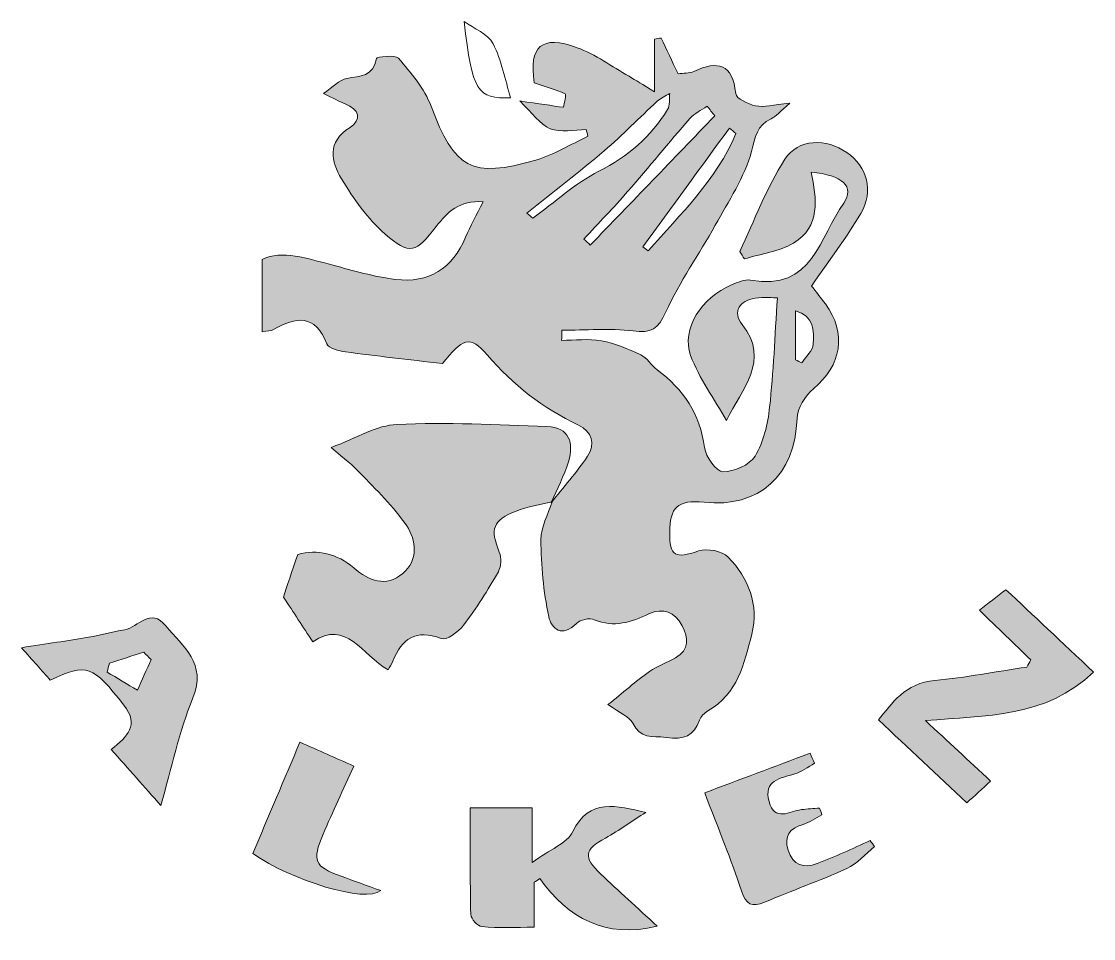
# Model space of a CAD drawing. Header units: millimetres. Extents: x -32 to 422, y -637 to -57.
# Drawn here: x 349.52 to 368.59, y -93.73 to -77.41 of the extents above; entities that cross this region are included whole.
import ezdxf

# ---------------------------------------------------------------- set-up
doc = ezdxf.new("R2010")
doc.units = ezdxf.units.MM
doc.header["$MEASUREMENT"] = 0
doc.layers.add('cut laag', color=7, linetype='Continuous', lineweight=0)

# ---------------------------------------------------------------- blocks, each defined once
blk = doc.blocks.new('Block_0')
at = {"layer": 'cut laag', "true_color": 0x000000, "transparency": 33554687}
h = blk.add_hatch(color=18, dxfattribs=at)
h.dxf.hatch_style = 2
edge = h.paths.add_edge_path()
edge.add_spline(control_points=[(363.287, -83.431), (363.325, -83.449), (363.364, -83.467), (363.403, -83.486), (363.473, -83.375), (363.593, -83.269), (363.602, -83.154), (363.622, -82.916), (363.619, -82.652), (363.287, -82.557), (363.287, -82.866), (363.287, -83.149), (363.287, -83.431)], knot_values=[0, 0, 0, 0, 1, 1, 1, 2, 2, 2, 3, 3, 3, 4, 4, 4, 4], degree=3, periodic=0)
edge = h.paths.add_edge_path()
edge.add_spline(control_points=[(362.228, -79.406), (362.19, -79.373), (362.151, -79.341), (362.113, -79.308), (361.6, -80.012), (361.087, -80.717), (360.574, -81.421), (360.605, -81.444), (360.637, -81.468), (360.669, -81.491), (361.245, -80.838), (361.881, -80.229), (362.228, -79.406)], knot_values=[0, 0, 0, 0, 1, 1, 1, 2, 2, 2, 3, 3, 3, 4, 4, 4, 4], degree=3, periodic=0)
edge = h.paths.add_edge_path()
edge.add_spline(control_points=[(361.854, -79.09), (361.808, -79.033), (361.762, -78.976), (361.716, -78.919), (361.613, -78.991), (361.49, -79.046), (361.41, -79.138), (361.037, -79.564), (360.68, -80.005), (360.308, -80.432), (360.055, -80.723), (359.786, -81), (359.524, -81.283), (359.562, -81.319), (359.6, -81.354), (359.638, -81.39), (360.377, -80.624), (361.115, -79.857), (361.854, -79.09)], knot_values=[0, 0, 0, 0, 1, 1, 1, 2, 2, 2, 3, 3, 3, 4, 4, 4, 5, 5, 5, 6, 6, 6, 6], degree=3, periodic=0)
edge = h.paths.add_edge_path()
edge.add_spline(control_points=[(358.512, -80.82), (358.546, -80.851), (358.58, -80.882), (358.615, -80.913), (359.005, -80.629), (359.367, -80.291), (359.791, -80.076), (360.31, -79.813), (360.712, -79.46), (361.013, -78.979), (361.059, -78.904), (361.041, -78.788), (361.053, -78.691), (360.978, -78.737), (360.892, -78.773), (360.828, -78.831), (360.512, -79.122), (360.213, -79.433), (359.886, -79.712), (359.438, -80.093), (358.971, -80.452), (358.512, -80.82)], knot_values=[0, 0, 0, 0, 1, 1, 1, 2, 2, 2, 3, 3, 3, 4, 4, 4, 5, 5, 5, 6, 6, 6, 7, 7, 7, 7], degree=3, periodic=0)
edge = h.paths.add_edge_path()
edge.add_spline(control_points=[(358.943, -85.973), (359.161, -85.699), (359.394, -85.436), (359.591, -85.148), (359.744, -84.925), (359.659, -84.704), (359.43, -84.593), (358.798, -84.29), (358.263, -83.884), (357.805, -83.344), (357.499, -82.984), (357.357, -83.051), (357.012, -83.499), (356.391, -83.425), (355.836, -83.364), (355.284, -83.288), (355.166, -83.272), (354.985, -83.226), (354.954, -83.147), (354.745, -82.611), (354.406, -82.665), (354.004, -82.892), (353.958, -82.918), (353.895, -82.915), (353.8, -82.933), (353.8, -82.531), (353.8, -82.148), (353.8, -81.648), (354.152, -81.466), (354.605, -81.628), (355.062, -81.749), (355.427, -81.845), (355.795, -81.953), (356.168, -82), (356.765, -82.075), (357.184, -81.806), (357.421, -81.249), (357.506, -81.05), (357.612, -80.86), (357.732, -80.619), (357.311, -80.589), (357.092, -80.806), (356.898, -81.061), (356.544, -81.527), (356.424, -81.576), (355.988, -81.193), (355.679, -80.921), (355.426, -80.566), (355.213, -80.209), (355.03, -79.901), (354.948, -79.561), (355.365, -79.296), (355.576, -79.161), (355.53, -78.973), (355.276, -78.876), (355.169, -78.835), (355.069, -78.779), (354.89, -78.693), (355.062, -78.578), (355.175, -78.449), (355.308, -78.425), (355.546, -78.382), (355.78, -78.394), (355.833, -78.071), (355.838, -78.044), (356.169, -77.997), (356.226, -78.064), (356.45, -78.325), (356.689, -78.604), (356.807, -78.92), (357.221, -80.027), (357.52, -80.21), (358.667, -79.878), (358.991, -79.784), (359.288, -79.598), (359.597, -79.454), (359.587, -79.414), (359.576, -79.375), (359.566, -79.335), (359.35, -79.335), (359.112, -79.392), (358.925, -79.319), (358.741, -79.246), (358.609, -79.04), (358.383, -78.826), (358.736, -78.877), (358.95, -78.908), (359.163, -78.939), (359.174, -78.856), (359.214, -78.71), (359.192, -78.7), (359.019, -78.621), (358.835, -78.569), (358.64, -78.504), (358.547, -77.851), (358.766, -77.645), (359.405, -77.878), (359.731, -77.996), (360.022, -78.213), (360.327, -78.387), (360.448, -78.457), (360.566, -78.531), (360.781, -78.661), (360.781, -78.28), (360.781, -78.003), (360.781, -77.727), (360.82, -77.72), (360.859, -77.713), (360.898, -77.706), (360.994, -77.909), (361.091, -78.113), (361.2, -78.343), (361.289, -78.33), (361.396, -78.339), (361.482, -78.299), (361.909, -78.104), (362.171, -78.161), (362.224, -78.695), (362.233, -78.781), (362.445, -78.885), (362.578, -78.912), (362.726, -78.942), (362.89, -78.894), (363.189, -78.867), (363.011, -79.017), (362.944, -79.102), (362.855, -79.143), (362.597, -79.263), (362.576, -79.467), (362.506, -79.725), (362.379, -80.187), (362.097, -80.609), (361.861, -81.037), (361.573, -81.555), (361.223, -82.043), (360.983, -82.58), (360.844, -82.891), (360.721, -82.958), (360.398, -82.918), (359.981, -82.865), (359.553, -82.905), (359.13, -82.905), (359.13, -82.965), (359.13, -83.025), (359.129, -83.085), (359.365, -83.085), (359.606, -83.052), (359.835, -83.093), (360.076, -83.137), (360.312, -83.235), (360.535, -83.34), (360.648, -83.394), (360.719, -83.529), (360.825, -83.607), (361.296, -83.955), (361.592, -84.394), (361.669, -84.992), (361.69, -85.156), (361.882, -85.421), (361.998, -85.422), (362.193, -85.425), (362.471, -85.303), (362.568, -85.144), (362.721, -84.893), (362.795, -84.573), (362.828, -84.273), (362.898, -83.648), (362.92, -83.018), (362.966, -82.329), (362.899, -82.329), (362.729, -82.305), (362.568, -82.334), (362.296, -82.383), (362.156, -82.564), (362.342, -82.804), (362.844, -83.452), (362.339, -83.939), (362.061, -84.51), (361.844, -84.126), (361.573, -83.762), (361.423, -83.354), (361.251, -82.886), (361.618, -82.319), (362.15, -82.099), (362.257, -82.055), (362.383, -81.994), (362.487, -82.013), (363.591, -82.224), (363.721, -81.234), (364.145, -80.643), (364.35, -80.357), (364.123, -80.141), (363.569, -80.093), (363.664, -80.567), (363.736, -81.068), (363.253, -81.355), (362.996, -81.507), (362.672, -81.546), (362.379, -81.636), (362.351, -81.591), (362.324, -81.546), (362.297, -81.502), (362.558, -80.952), (362.773, -80.373), (363.097, -79.863), (363.333, -79.492), (363.84, -79.489), (364.202, -79.743), (364.565, -79.997), (364.687, -80.425), (364.449, -80.826), (364.191, -81.264), (363.88, -81.67), (363.573, -82.118), (363.644, -82.209), (363.735, -82.321), (363.821, -82.436), (364.206, -82.958), (364.106, -83.536), (363.607, -83.945), (363.459, -84.066), (363.321, -84.295), (363.315, -84.478), (363.285, -85.482), (362.639, -86.074), (361.661, -85.966), (361.184, -85.913), (361.054, -86.067), (361.051, -86.494), (361.048, -86.932), (361.149, -86.975), (361.565, -86.832), (361.716, -86.781), (361.986, -86.832), (362.092, -86.941), (362.453, -87.316), (362.642, -87.788), (362.51, -88.313), (362.378, -88.833), (362.259, -89.377), (361.729, -89.679), (361.668, -89.714), (361.607, -89.776), (361.582, -89.84), (361.471, -90.126), (361.318, -90.195), (360.985, -90.15), (360.736, -90.116), (360.529, -90.185), (360.393, -89.894), (360.339, -89.779), (360.167, -89.72), (359.952, -89.566), (360.215, -89.355), (360.444, -89.155), (360.69, -88.978), (360.831, -88.877), (361.004, -88.82), (361.155, -88.731), (361.402, -88.588), (361.388, -88.379), (361.272, -88.161), (361.142, -87.916), (360.938, -87.834), (360.681, -87.952), (360.367, -88.097), (360.061, -88.203), (359.71, -88.055), (359.625, -88.019), (359.455, -88.054), (359.391, -88.12), (359.136, -88.385), (358.944, -88.214), (358.899, -87.998), (358.805, -87.551), (358.764, -87.088), (358.76, -86.631), (358.758, -86.407), (358.888, -86.183), (358.958, -85.959), (358.958, -85.959), (358.943, -85.973), (358.943, -85.973)], knot_values=[0, 0, 0, 0, 1, 1, 1, 2, 2, 2, 3, 3, 3, 4, 4, 4, 5, 5, 5, 6, 6, 6, 7, 7, 7, 8, 8, 8, 9, 9, 9, 10, 10, 10, 11, 11, 11, 12, 12, 12, 13, 13, 13, 14, 14, 14, 15, 15, 15, 16, 16, 16, 17, 17, 17, 18, 18, 18, 19, 19, 19, 20, 20, 20, 21, 21, 21, 22, 22, 22, 23, 23, 23, 24, 24, 24, 25, 25, 25, 26, 26, 26, 27, 27, 27, 28, 28, 28, 29, 29, 29, 30, 30, 30, 31, 31, 31, 32, 32, 32, 33, 33, 33, 34, 34, 34, 35, 35, 35, 36, 36, 36, 37, 37, 37, 38, 38, 38, 39, 39, 39, 40, 40, 40, 41, 41, 41, 42, 42, 42, 43, 43, 43, 44, 44, 44, 45, 45, 45, 46, 46, 46, 47, 47, 47, 48, 48, 48, 49, 49, 49, 50, 50, 50, 51, 51, 51, 52, 52, 52, 53, 53, 53, 54, 54, 54, 55, 55, 55, 56, 56, 56, 57, 57, 57, 58, 58, 58, 59, 59, 59, 60, 60, 60, 61, 61, 61, 62, 62, 62, 63, 63, 63, 64, 64, 64, 65, 65, 65, 66, 66, 66, 67, 67, 67, 68, 68, 68, 69, 69, 69, 70, 70, 70, 71, 71, 71, 72, 72, 72, 73, 73, 73, 74, 74, 74, 75, 75, 75, 76, 76, 76, 77, 77, 77, 78, 78, 78, 79, 79, 79, 80, 80, 80, 81, 81, 81, 82, 82, 82, 83, 83, 83, 84, 84, 84, 85, 85, 85, 86, 86, 86, 87, 87, 87, 88, 88, 88, 89, 89, 89, 90, 90, 90, 91, 91, 91, 92, 92, 92, 93, 93, 93, 94, 94, 94, 94], degree=3, periodic=0)
h = blk.add_hatch(color=18, dxfattribs=at)
h.dxf.hatch_style = 2
edge = h.paths.add_edge_path()
edge.add_spline(control_points=[(358.958, -85.959), (358.744, -86.011), (358.522, -86.041), (358.32, -86.121), (357.899, -86.285), (357.853, -86.444), (358.02, -86.853), (358.061, -86.953), (358.055, -87.11), (358.003, -87.201), (357.815, -87.53), (357.614, -87.854), (357.384, -88.155), (357.294, -88.273), (357.077, -88.428), (356.987, -88.392), (356.531, -88.211), (356.288, -88.395), (356.124, -88.795), (356.102, -88.85), (356.069, -88.9), (356.043, -88.948), (355.573, -88.675), (355.302, -88.044), (354.702, -88.448), (354.523, -88.174), (354.368, -87.939), (354.18, -87.651), (354.242, -87.467), (354.333, -87.195), (354.434, -86.893), (354.79, -86.796), (355.132, -86.88), (355.43, -87.132), (355.703, -87.363), (356.002, -87.484), (356.302, -87.234), (356.585, -86.997), (356.543, -86.642), (356.373, -86.385), (356.143, -86.038), (355.828, -85.746), (355.541, -85.44), (355.418, -85.31), (355.271, -85.202), (355.028, -84.99), (355.499, -84.818), (355.844, -84.595), (356.199, -84.58), (357.087, -84.541), (357.979, -84.585), (358.868, -84.618), (359.271, -84.633), (359.35, -84.913), (359.249, -85.244), (359.173, -85.494), (359.047, -85.73), (358.943, -85.972), (358.943, -85.973), (358.958, -85.959), (358.958, -85.959)], knot_values=[0, 0, 0, 0, 1, 1, 1, 2, 2, 2, 3, 3, 3, 4, 4, 4, 5, 5, 5, 6, 6, 6, 7, 7, 7, 8, 8, 8, 9, 9, 9, 10, 10, 10, 11, 11, 11, 12, 12, 12, 13, 13, 13, 14, 14, 14, 15, 15, 15, 16, 16, 16, 17, 17, 17, 18, 18, 18, 19, 19, 19, 20, 20, 20, 20], degree=3, periodic=0)
h = blk.add_hatch(color=18, dxfattribs=at)
h.dxf.hatch_style = 2
edge = h.paths.add_edge_path()
edge.add_spline(control_points=[(368.589, -88.987), (367.729, -89.807), (366.683, -89.755), (365.599, -89.85), (366, -90.222), (366.364, -90.559), (366.758, -90.925), (366.611, -91.06), (366.466, -91.194), (366.335, -91.314), (365.807, -90.817), (365.303, -90.344), (364.762, -89.836), (365, -89.547), (365.239, -89.182), (365.764, -89.135), (366.313, -89.086), (366.856, -88.979), (367.402, -88.897), (367.425, -88.855), (367.448, -88.812), (367.471, -88.77), (367.18, -88.488), (366.889, -88.205), (366.559, -87.885), (366.714, -87.765), (366.871, -87.645), (367.031, -87.521), (367.513, -87.974), (368.019, -88.45), (368.589, -88.987)], knot_values=[0, 0, 0, 0, 1, 1, 1, 2, 2, 2, 3, 3, 3, 4, 4, 4, 5, 5, 5, 6, 6, 6, 7, 7, 7, 8, 8, 8, 9, 9, 9, 10, 10, 10, 10], degree=3, periodic=0)
h = blk.add_hatch(color=18, dxfattribs=at)
h.dxf.hatch_style = 2
edge = h.paths.add_edge_path()
edge.add_spline(control_points=[(351.827, -88.764), (351.783, -88.72), (351.74, -88.677), (351.696, -88.633), (351.492, -88.698), (351.289, -88.763), (351.085, -88.828), (351.072, -88.881), (351.058, -88.934), (351.044, -88.987), (351.224, -89.094), (351.403, -89.202), (351.582, -89.31), (351.664, -89.128), (351.745, -88.946), (351.827, -88.764)], knot_values=[0, 0, 0, 0, 1, 1, 1, 2, 2, 2, 3, 3, 3, 4, 4, 4, 5, 5, 5, 5], degree=3, periodic=0)
edge = h.paths.add_edge_path()
edge.add_spline(control_points=[(351.119, -90.365), (351.407, -90.128), (351.626, -89.934), (351.344, -89.576), (350.786, -88.87), (350.688, -88.82), (350.033, -89.131), (349.884, -88.963), (349.726, -88.786), (349.521, -88.553), (349.974, -88.483), (350.345, -88.43), (350.714, -88.367), (350.929, -88.33), (351.141, -88.271), (351.357, -88.235), (351.599, -88.193), (351.807, -87.822), (352.09, -88.166), (352.397, -88.538), (352.82, -88.827), (352.569, -89.447), (352.326, -90.048), (352.193, -90.693), (352, -91.361), (351.705, -91.028), (351.429, -90.716), (351.119, -90.365)], knot_values=[0, 0, 0, 0, 1, 1, 1, 2, 2, 2, 3, 3, 3, 4, 4, 4, 5, 5, 5, 6, 6, 6, 7, 7, 7, 8, 8, 8, 9, 9, 9, 9], degree=3, periodic=0)
h = blk.add_hatch(color=18, dxfattribs=at)
h.dxf.hatch_style = 2
edge = h.paths.add_edge_path()
edge.add_spline(control_points=[(353.634, -92.215), (353.92, -91.541), (354.192, -90.898), (354.474, -90.234), (354.804, -90.38), (355.118, -90.519), (355.432, -90.659), (355.243, -91.078), (355.057, -91.472), (354.886, -91.872), (354.683, -92.348), (354.73, -92.445), (355.208, -92.619), (355.435, -92.702), (355.661, -92.784), (355.913, -92.875), (355.641, -93.104), (354.324, -92.694), (353.634, -92.215)], knot_values=[0, 0, 0, 0, 1, 1, 1, 2, 2, 2, 3, 3, 3, 4, 4, 4, 5, 5, 5, 6, 6, 6, 6], degree=3, periodic=0)
h = blk.add_hatch(color=18, dxfattribs=at)
h.dxf.hatch_style = 2
edge = h.paths.add_edge_path()
edge.add_spline(control_points=[(361.673, -91.135), (362.281, -90.906), (362.913, -90.669), (363.546, -90.431), (363.573, -90.49), (363.6, -90.55), (363.628, -90.609), (363.51, -90.674), (363.4, -90.763), (363.274, -90.799), (363.014, -90.874), (362.718, -90.913), (362.818, -91.292), (362.916, -91.655), (363.181, -91.465), (363.395, -91.434), (363.501, -91.419), (363.608, -91.416), (363.715, -91.408), (363.729, -91.448), (363.744, -91.488), (363.759, -91.528), (363.647, -91.586), (363.541, -91.664), (363.422, -91.698), (363.18, -91.769), (363.08, -91.902), (363.156, -92.153), (363.24, -92.427), (363.436, -92.484), (363.673, -92.394), (363.993, -92.273), (364.302, -92.124), (364.616, -91.986), (364.642, -92.021), (364.668, -92.055), (364.694, -92.09), (364.53, -92.223), (364.385, -92.396), (364.199, -92.481), (363.721, -92.701), (363.223, -92.875), (362.739, -93.08), (362.508, -93.178), (362.409, -93.124), (362.327, -92.88), (362.144, -92.329), (361.922, -91.79), (361.673, -91.135)], knot_values=[0, 0, 0, 0, 1, 1, 1, 2, 2, 2, 3, 3, 3, 4, 4, 4, 5, 5, 5, 6, 6, 6, 7, 7, 7, 8, 8, 8, 9, 9, 9, 10, 10, 10, 11, 11, 11, 12, 12, 12, 13, 13, 13, 14, 14, 14, 15, 15, 15, 16, 16, 16, 16], degree=3, periodic=0)
h = blk.add_hatch(color=18, dxfattribs=at)
h.dxf.hatch_style = 2
edge = h.paths.add_edge_path()
edge.add_spline(control_points=[(358.604, -92.376), (358.92, -92.144), (359.223, -92.034), (359.325, -91.825), (359.625, -91.217), (360.106, -91.365), (360.624, -91.483), (360.386, -91.636), (360.155, -91.801), (359.908, -91.939), (359.529, -92.15), (359.505, -92.275), (359.827, -92.582), (360.142, -92.881), (360.465, -93.173), (360.829, -93.509), (359.898, -93.728), (359.254, -93.369), (358.74, -92.661), (358.707, -92.683), (358.674, -92.705), (358.641, -92.727), (358.641, -92.965), (358.641, -93.204), (358.641, -93.527), (358.307, -93.527), (358.008, -93.541), (357.712, -93.516), (357.637, -93.51), (357.515, -93.379), (357.513, -93.302), (357.497, -92.679), (357.504, -92.055), (357.504, -91.402), (357.868, -91.402), (358.214, -91.402), (358.604, -91.402), (358.604, -91.669), (358.604, -91.941), (358.604, -92.376)], knot_values=[0, 0, 0, 0, 1, 1, 1, 2, 2, 2, 3, 3, 3, 4, 4, 4, 5, 5, 5, 6, 6, 6, 7, 7, 7, 8, 8, 8, 9, 9, 9, 10, 10, 10, 11, 11, 11, 12, 12, 12, 13, 13, 13, 13], degree=3, periodic=0)
at = {"layer": 'cut laag'}
for points, knots in [([(358.22, -78.768), (358.122, -78.447), (358.063, -78.101), (357.908, -77.807), (357.816, -77.633), (357.571, -77.54), (357.394, -77.411), (357.538, -78.663), (357.632, -78.791), (358.22, -78.768)], [0, 0, 0, 0, 1, 1, 1, 2, 2, 2, 3, 3, 3, 3]), ([(358.943, -85.972), (359.047, -85.73), (359.173, -85.494), (359.249, -85.244), (359.35, -84.913), (359.271, -84.633), (358.868, -84.618), (357.979, -84.585), (357.087, -84.541), (356.199, -84.58), (355.844, -84.595), (355.499, -84.818), (355.028, -84.99), (355.271, -85.202), (355.418, -85.31), (355.541, -85.44), (355.828, -85.746), (356.143, -86.038), (356.373, -86.385), (356.543, -86.642), (356.585, -86.997), (356.302, -87.234), (356.002, -87.484), (355.703, -87.363), (355.43, -87.132), (355.132, -86.88), (354.79, -86.796), (354.434, -86.893), (354.333, -87.195), (354.242, -87.467), (354.18, -87.651), (354.368, -87.939), (354.523, -88.174), (354.702, -88.448), (355.302, -88.044), (355.573, -88.675), (356.043, -88.948), (356.069, -88.9), (356.102, -88.85), (356.124, -88.795), (356.288, -88.395), (356.531, -88.211), (356.987, -88.392), (357.077, -88.428), (357.294, -88.273), (357.384, -88.155), (357.614, -87.854), (357.815, -87.53), (358.003, -87.201), (358.055, -87.11), (358.061, -86.953), (358.02, -86.853), (357.853, -86.444), (357.899, -86.285), (358.32, -86.121), (358.522, -86.041), (358.744, -86.011), (358.958, -85.959), (358.888, -86.183), (358.758, -86.407), (358.76, -86.631), (358.764, -87.088), (358.805, -87.551), (358.899, -87.998), (358.944, -88.214), (359.136, -88.385), (359.391, -88.12), (359.455, -88.054), (359.625, -88.019), (359.71, -88.055), (360.061, -88.203), (360.367, -88.097), (360.681, -87.952), (360.938, -87.834), (361.142, -87.916), (361.272, -88.161), (361.388, -88.379), (361.402, -88.588), (361.155, -88.731), (361.004, -88.82), (360.831, -88.877), (360.69, -88.978), (360.444, -89.155), (360.215, -89.355), (359.952, -89.566), (360.167, -89.72), (360.339, -89.779), (360.393, -89.894), (360.529, -90.185), (360.736, -90.116), (360.985, -90.15), (361.318, -90.195), (361.471, -90.126), (361.582, -89.84), (361.607, -89.776), (361.668, -89.714), (361.729, -89.679), (362.259, -89.377), (362.378, -88.833), (362.51, -88.313), (362.642, -87.788), (362.453, -87.316), (362.092, -86.941), (361.986, -86.832), (361.716, -86.781), (361.565, -86.832), (361.149, -86.975), (361.048, -86.932), (361.051, -86.494), (361.054, -86.067), (361.184, -85.913), (361.661, -85.966), (362.639, -86.074), (363.285, -85.482), (363.315, -84.478), (363.321, -84.295), (363.459, -84.066), (363.607, -83.945), (364.106, -83.536), (364.206, -82.958), (363.821, -82.436), (363.735, -82.321), (363.644, -82.209), (363.573, -82.118), (363.88, -81.67), (364.191, -81.264), (364.449, -80.826), (364.687, -80.425), (364.565, -79.997), (364.202, -79.743), (363.84, -79.489), (363.333, -79.492), (363.097, -79.863), (362.773, -80.373), (362.558, -80.952), (362.297, -81.502), (362.324, -81.546), (362.351, -81.591), (362.379, -81.636), (362.672, -81.546), (362.996, -81.507), (363.253, -81.355), (363.736, -81.068), (363.664, -80.567), (363.569, -80.093), (364.123, -80.141), (364.35, -80.357), (364.145, -80.643), (363.721, -81.234), (363.591, -82.224), (362.487, -82.013), (362.383, -81.994), (362.257, -82.055), (362.15, -82.099), (361.618, -82.319), (361.251, -82.886), (361.423, -83.354), (361.573, -83.762), (361.844, -84.126), (362.061, -84.51), (362.339, -83.939), (362.844, -83.452), (362.342, -82.804), (362.156, -82.564), (362.296, -82.383), (362.568, -82.334), (362.729, -82.305), (362.899, -82.329), (362.966, -82.329), (362.92, -83.018), (362.898, -83.648), (362.828, -84.273), (362.795, -84.573), (362.721, -84.893), (362.568, -85.144), (362.471, -85.303), (362.193, -85.425), (361.998, -85.422), (361.882, -85.421), (361.69, -85.156), (361.669, -84.992), (361.592, -84.394), (361.296, -83.955), (360.825, -83.607), (360.719, -83.529), (360.648, -83.394), (360.535, -83.34), (360.312, -83.235), (360.076, -83.137), (359.835, -83.093), (359.606, -83.052), (359.365, -83.085), (359.129, -83.085), (359.13, -83.025), (359.13, -82.965), (359.13, -82.905), (359.553, -82.905), (359.981, -82.865), (360.398, -82.918), (360.721, -82.958), (360.844, -82.891), (360.983, -82.58), (361.223, -82.043), (361.573, -81.555), (361.861, -81.037), (362.097, -80.609), (362.379, -80.187), (362.506, -79.725), (362.576, -79.467), (362.597, -79.263), (362.855, -79.143), (362.944, -79.102), (363.011, -79.017), (363.189, -78.867), (362.89, -78.894), (362.726, -78.942), (362.578, -78.912), (362.445, -78.885), (362.233, -78.781), (362.224, -78.695), (362.171, -78.161), (361.909, -78.104), (361.482, -78.299), (361.396, -78.339), (361.289, -78.33), (361.2, -78.343), (361.091, -78.113), (360.994, -77.909), (360.898, -77.706), (360.859, -77.713), (360.82, -77.72), (360.781, -77.727), (360.781, -78.003), (360.781, -78.28), (360.781, -78.661), (360.566, -78.531), (360.448, -78.457), (360.327, -78.387), (360.022, -78.213), (359.731, -77.996), (359.405, -77.878), (358.766, -77.645), (358.547, -77.851), (358.64, -78.504), (358.835, -78.569), (359.019, -78.621), (359.192, -78.7), (359.214, -78.71), (359.174, -78.856), (359.163, -78.939), (358.95, -78.908), (358.736, -78.877), (358.383, -78.826), (358.609, -79.04), (358.741, -79.246), (358.925, -79.319), (359.112, -79.392), (359.35, -79.335), (359.566, -79.335), (359.576, -79.375), (359.587, -79.414), (359.597, -79.454), (359.288, -79.598), (358.991, -79.784), (358.667, -79.878), (357.52, -80.21), (357.221, -80.027), (356.807, -78.92), (356.689, -78.604), (356.45, -78.325), (356.226, -78.064), (356.169, -77.997), (355.838, -78.044), (355.833, -78.071), (355.78, -78.394), (355.546, -78.382), (355.308, -78.425), (355.175, -78.449), (355.062, -78.578), (354.89, -78.693), (355.069, -78.779), (355.169, -78.835), (355.276, -78.876), (355.53, -78.973), (355.576, -79.161), (355.365, -79.296), (354.948, -79.561), (355.03, -79.901), (355.213, -80.209), (355.426, -80.566), (355.679, -80.921), (355.988, -81.193), (356.424, -81.576), (356.544, -81.527), (356.898, -81.061), (357.092, -80.806), (357.311, -80.589), (357.732, -80.619), (357.612, -80.86), (357.506, -81.05), (357.421, -81.249), (357.184, -81.806), (356.765, -82.075), (356.168, -82), (355.795, -81.953), (355.427, -81.845), (355.062, -81.749), (354.605, -81.628), (354.152, -81.466), (353.8, -81.648), (353.8, -82.148), (353.8, -82.531), (353.8, -82.933), (353.895, -82.915), (353.958, -82.918), (354.004, -82.892), (354.406, -82.665), (354.745, -82.611), (354.954, -83.147), (354.985, -83.226), (355.166, -83.272), (355.284, -83.288), (355.836, -83.364), (356.391, -83.425), (357.012, -83.499), (357.357, -83.051), (357.499, -82.984), (357.805, -83.344), (358.263, -83.884), (358.798, -84.29), (359.43, -84.593), (359.659, -84.704), (359.744, -84.925), (359.591, -85.148), (359.394, -85.436), (359.161, -85.699), (358.943, -85.972)], [0, 0, 0, 0, 1, 1, 1, 2, 2, 2, 3, 3, 3, 4, 4, 4, 5, 5, 5, 6, 6, 6, 7, 7, 7, 8, 8, 8, 9, 9, 9, 10, 10, 10, 11, 11, 11, 12, 12, 12, 13, 13, 13, 14, 14, 14, 15, 15, 15, 16, 16, 16, 17, 17, 17, 18, 18, 18, 19, 19, 19, 20, 20, 20, 21, 21, 21, 22, 22, 22, 23, 23, 23, 24, 24, 24, 25, 25, 25, 26, 26, 26, 27, 27, 27, 28, 28, 28, 29, 29, 29, 30, 30, 30, 31, 31, 31, 32, 32, 32, 33, 33, 33, 34, 34, 34, 35, 35, 35, 36, 36, 36, 37, 37, 37, 38, 38, 38, 39, 39, 39, 40, 40, 40, 41, 41, 41, 42, 42, 42, 43, 43, 43, 44, 44, 44, 45, 45, 45, 46, 46, 46, 47, 47, 47, 48, 48, 48, 49, 49, 49, 50, 50, 50, 51, 51, 51, 52, 52, 52, 53, 53, 53, 54, 54, 54, 55, 55, 55, 56, 56, 56, 57, 57, 57, 58, 58, 58, 59, 59, 59, 60, 60, 60, 61, 61, 61, 62, 62, 62, 63, 63, 63, 64, 64, 64, 65, 65, 65, 66, 66, 66, 67, 67, 67, 68, 68, 68, 69, 69, 69, 70, 70, 70, 71, 71, 71, 72, 72, 72, 73, 73, 73, 74, 74, 74, 75, 75, 75, 76, 76, 76, 77, 77, 77, 78, 78, 78, 79, 79, 79, 80, 80, 80, 81, 81, 81, 82, 82, 82, 83, 83, 83, 84, 84, 84, 85, 85, 85, 86, 86, 86, 87, 87, 87, 88, 88, 88, 89, 89, 89, 90, 90, 90, 91, 91, 91, 92, 92, 92, 93, 93, 93, 94, 94, 94, 95, 95, 95, 96, 96, 96, 97, 97, 97, 98, 98, 98, 99, 99, 99, 100, 100, 100, 101, 101, 101, 102, 102, 102, 103, 103, 103, 104, 104, 104, 105, 105, 105, 106, 106, 106, 107, 107, 107, 108, 108, 108, 109, 109, 109, 110, 110, 110, 111, 111, 111, 112, 112, 112, 112]), ([(358.943, -85.973), (359.161, -85.699), (359.394, -85.436), (359.591, -85.148), (359.744, -84.925), (359.659, -84.704), (359.43, -84.593), (358.798, -84.29), (358.263, -83.884), (357.805, -83.344), (357.499, -82.984), (357.357, -83.051), (357.012, -83.499), (356.391, -83.425), (355.836, -83.364), (355.284, -83.288), (355.166, -83.272), (354.985, -83.226), (354.954, -83.147), (354.745, -82.611), (354.406, -82.665), (354.004, -82.892), (353.958, -82.918), (353.895, -82.915), (353.8, -82.933), (353.8, -82.531), (353.8, -82.148), (353.8, -81.648), (354.152, -81.466), (354.605, -81.628), (355.062, -81.749), (355.427, -81.845), (355.795, -81.953), (356.168, -82), (356.765, -82.075), (357.184, -81.806), (357.421, -81.249), (357.506, -81.05), (357.612, -80.86), (357.732, -80.619), (357.311, -80.589), (357.092, -80.806), (356.898, -81.061), (356.544, -81.527), (356.424, -81.576), (355.988, -81.193), (355.679, -80.921), (355.426, -80.566), (355.213, -80.209), (355.03, -79.901), (354.948, -79.561), (355.365, -79.296), (355.576, -79.161), (355.53, -78.973), (355.276, -78.876), (355.169, -78.835), (355.069, -78.779), (354.89, -78.693), (355.062, -78.578), (355.175, -78.449), (355.308, -78.425), (355.546, -78.382), (355.78, -78.394), (355.833, -78.071), (355.838, -78.044), (356.169, -77.997), (356.226, -78.064), (356.45, -78.325), (356.689, -78.604), (356.807, -78.92), (357.221, -80.027), (357.52, -80.21), (358.667, -79.878), (358.991, -79.784), (359.288, -79.598), (359.597, -79.454), (359.587, -79.414), (359.576, -79.375), (359.566, -79.335), (359.35, -79.335), (359.112, -79.392), (358.925, -79.319), (358.741, -79.246), (358.609, -79.04), (358.383, -78.826), (358.736, -78.877), (358.95, -78.908), (359.163, -78.939), (359.174, -78.856), (359.214, -78.71), (359.192, -78.7), (359.019, -78.621), (358.835, -78.569), (358.64, -78.504), (358.547, -77.851), (358.766, -77.645), (359.405, -77.878), (359.731, -77.996), (360.022, -78.213), (360.327, -78.387), (360.448, -78.457), (360.566, -78.531), (360.781, -78.661), (360.781, -78.28), (360.781, -78.003), (360.781, -77.727), (360.82, -77.72), (360.859, -77.713), (360.898, -77.706), (360.994, -77.909), (361.091, -78.113), (361.2, -78.343), (361.289, -78.33), (361.396, -78.339), (361.482, -78.299), (361.909, -78.104), (362.171, -78.161), (362.224, -78.695), (362.233, -78.781), (362.445, -78.885), (362.578, -78.912), (362.726, -78.942), (362.89, -78.894), (363.189, -78.867), (363.011, -79.017), (362.944, -79.102), (362.855, -79.143), (362.597, -79.263), (362.576, -79.467), (362.506, -79.725), (362.379, -80.187), (362.097, -80.609), (361.861, -81.037), (361.573, -81.555), (361.223, -82.043), (360.983, -82.58), (360.844, -82.891), (360.721, -82.958), (360.398, -82.918), (359.981, -82.865), (359.553, -82.905), (359.13, -82.905), (359.13, -82.965), (359.13, -83.025), (359.129, -83.085), (359.365, -83.085), (359.606, -83.052), (359.835, -83.093), (360.076, -83.137), (360.312, -83.235), (360.535, -83.34), (360.648, -83.394), (360.719, -83.529), (360.825, -83.607), (361.296, -83.955), (361.592, -84.394), (361.669, -84.992), (361.69, -85.156), (361.882, -85.421), (361.998, -85.422), (362.193, -85.425), (362.471, -85.303), (362.568, -85.144), (362.721, -84.893), (362.795, -84.573), (362.828, -84.273), (362.898, -83.648), (362.92, -83.018), (362.966, -82.329), (362.899, -82.329), (362.729, -82.305), (362.568, -82.334), (362.296, -82.383), (362.156, -82.564), (362.342, -82.804), (362.844, -83.452), (362.339, -83.939), (362.061, -84.51), (361.844, -84.126), (361.573, -83.762), (361.423, -83.354), (361.251, -82.886), (361.618, -82.319), (362.15, -82.099), (362.257, -82.055), (362.383, -81.994), (362.487, -82.013), (363.591, -82.224), (363.721, -81.234), (364.145, -80.643), (364.35, -80.357), (364.123, -80.141), (363.569, -80.093), (363.664, -80.567), (363.736, -81.068), (363.253, -81.355), (362.996, -81.507), (362.672, -81.546), (362.379, -81.636), (362.351, -81.591), (362.324, -81.546), (362.297, -81.502), (362.558, -80.952), (362.773, -80.373), (363.097, -79.863), (363.333, -79.492), (363.84, -79.489), (364.202, -79.743), (364.565, -79.997), (364.687, -80.425), (364.449, -80.826), (364.191, -81.264), (363.88, -81.67), (363.573, -82.118), (363.644, -82.209), (363.735, -82.321), (363.821, -82.436), (364.206, -82.958), (364.106, -83.536), (363.607, -83.945), (363.459, -84.066), (363.321, -84.295), (363.315, -84.478), (363.285, -85.482), (362.639, -86.074), (361.661, -85.966), (361.184, -85.913), (361.054, -86.067), (361.051, -86.494), (361.048, -86.932), (361.149, -86.975), (361.565, -86.832), (361.716, -86.781), (361.986, -86.832), (362.092, -86.941), (362.453, -87.316), (362.642, -87.788), (362.51, -88.313), (362.378, -88.833), (362.259, -89.377), (361.729, -89.679), (361.668, -89.714), (361.607, -89.776), (361.582, -89.84), (361.471, -90.126), (361.318, -90.195), (360.985, -90.15), (360.736, -90.116), (360.529, -90.185), (360.393, -89.894), (360.339, -89.779), (360.167, -89.72), (359.952, -89.566), (360.215, -89.355), (360.444, -89.155), (360.69, -88.978), (360.831, -88.877), (361.004, -88.82), (361.155, -88.731), (361.402, -88.588), (361.388, -88.379), (361.272, -88.161), (361.142, -87.916), (360.938, -87.834), (360.681, -87.952), (360.367, -88.097), (360.061, -88.203), (359.71, -88.055), (359.625, -88.019), (359.455, -88.054), (359.391, -88.12), (359.136, -88.385), (358.944, -88.214), (358.899, -87.998), (358.805, -87.551), (358.764, -87.088), (358.76, -86.631), (358.758, -86.407), (358.888, -86.183), (358.958, -85.959), (358.958, -85.959), (358.943, -85.973), (358.943, -85.973)], [0, 0, 0, 0, 1, 1, 1, 2, 2, 2, 3, 3, 3, 4, 4, 4, 5, 5, 5, 6, 6, 6, 7, 7, 7, 8, 8, 8, 9, 9, 9, 10, 10, 10, 11, 11, 11, 12, 12, 12, 13, 13, 13, 14, 14, 14, 15, 15, 15, 16, 16, 16, 17, 17, 17, 18, 18, 18, 19, 19, 19, 20, 20, 20, 21, 21, 21, 22, 22, 22, 23, 23, 23, 24, 24, 24, 25, 25, 25, 26, 26, 26, 27, 27, 27, 28, 28, 28, 29, 29, 29, 30, 30, 30, 31, 31, 31, 32, 32, 32, 33, 33, 33, 34, 34, 34, 35, 35, 35, 36, 36, 36, 37, 37, 37, 38, 38, 38, 39, 39, 39, 40, 40, 40, 41, 41, 41, 42, 42, 42, 43, 43, 43, 44, 44, 44, 45, 45, 45, 46, 46, 46, 47, 47, 47, 48, 48, 48, 49, 49, 49, 50, 50, 50, 51, 51, 51, 52, 52, 52, 53, 53, 53, 54, 54, 54, 55, 55, 55, 56, 56, 56, 57, 57, 57, 58, 58, 58, 59, 59, 59, 60, 60, 60, 61, 61, 61, 62, 62, 62, 63, 63, 63, 64, 64, 64, 65, 65, 65, 66, 66, 66, 67, 67, 67, 68, 68, 68, 69, 69, 69, 70, 70, 70, 71, 71, 71, 72, 72, 72, 73, 73, 73, 74, 74, 74, 75, 75, 75, 76, 76, 76, 77, 77, 77, 78, 78, 78, 79, 79, 79, 80, 80, 80, 81, 81, 81, 82, 82, 82, 83, 83, 83, 84, 84, 84, 85, 85, 85, 86, 86, 86, 87, 87, 87, 88, 88, 88, 89, 89, 89, 90, 90, 90, 91, 91, 91, 92, 92, 92, 93, 93, 93, 94, 94, 94, 94]), ([(358.512, -80.82), (358.546, -80.851), (358.58, -80.882), (358.615, -80.913), (359.005, -80.629), (359.367, -80.291), (359.791, -80.076), (360.31, -79.813), (360.712, -79.46), (361.013, -78.979), (361.059, -78.904), (361.041, -78.788), (361.053, -78.691), (360.978, -78.737), (360.892, -78.773), (360.828, -78.831), (360.512, -79.122), (360.213, -79.433), (359.886, -79.712), (359.438, -80.093), (358.971, -80.452), (358.512, -80.82)], [0, 0, 0, 0, 1, 1, 1, 2, 2, 2, 3, 3, 3, 4, 4, 4, 5, 5, 5, 6, 6, 6, 7, 7, 7, 7]), ([(358.512, -80.82), (358.971, -80.452), (359.438, -80.093), (359.886, -79.712), (360.213, -79.433), (360.512, -79.122), (360.828, -78.831), (360.892, -78.773), (360.978, -78.737), (361.053, -78.691), (361.041, -78.788), (361.059, -78.904), (361.013, -78.979), (360.712, -79.46), (360.31, -79.813), (359.791, -80.076), (359.367, -80.291), (359.005, -80.629), (358.615, -80.913), (358.58, -80.882), (358.546, -80.851), (358.512, -80.82)], [0, 0, 0, 0, 1, 1, 1, 2, 2, 2, 3, 3, 3, 4, 4, 4, 5, 5, 5, 6, 6, 6, 7, 7, 7, 7]), ([(361.854, -79.09), (361.808, -79.033), (361.762, -78.976), (361.716, -78.919), (361.613, -78.991), (361.49, -79.046), (361.41, -79.138), (361.037, -79.564), (360.68, -80.005), (360.308, -80.432), (360.055, -80.723), (359.786, -81), (359.524, -81.283), (359.562, -81.319), (359.6, -81.354), (359.638, -81.39), (360.377, -80.624), (361.115, -79.857), (361.854, -79.09)], [0, 0, 0, 0, 1, 1, 1, 2, 2, 2, 3, 3, 3, 4, 4, 4, 5, 5, 5, 6, 6, 6, 6]), ([(361.854, -79.09), (361.115, -79.857), (360.377, -80.624), (359.638, -81.39), (359.6, -81.354), (359.562, -81.319), (359.524, -81.283), (359.786, -81), (360.055, -80.723), (360.308, -80.432), (360.68, -80.005), (361.037, -79.564), (361.41, -79.138), (361.49, -79.046), (361.613, -78.991), (361.716, -78.919), (361.762, -78.976), (361.808, -79.033), (361.854, -79.09)], [0, 0, 0, 0, 1, 1, 1, 2, 2, 2, 3, 3, 3, 4, 4, 4, 5, 5, 5, 6, 6, 6, 6]), ([(362.228, -79.406), (362.19, -79.373), (362.151, -79.341), (362.113, -79.308), (361.6, -80.012), (361.087, -80.717), (360.574, -81.421), (360.605, -81.444), (360.637, -81.468), (360.669, -81.491), (361.245, -80.838), (361.881, -80.229), (362.228, -79.406)], [0, 0, 0, 0, 1, 1, 1, 2, 2, 2, 3, 3, 3, 4, 4, 4, 4]), ([(362.228, -79.406), (361.881, -80.229), (361.245, -80.838), (360.669, -81.491), (360.637, -81.468), (360.605, -81.444), (360.574, -81.421), (361.087, -80.717), (361.6, -80.012), (362.113, -79.308), (362.151, -79.341), (362.19, -79.373), (362.228, -79.406)], [0, 0, 0, 0, 1, 1, 1, 2, 2, 2, 3, 3, 3, 4, 4, 4, 4]), ([(363.287, -83.431), (363.325, -83.449), (363.364, -83.467), (363.403, -83.486), (363.473, -83.375), (363.593, -83.269), (363.602, -83.154), (363.622, -82.916), (363.619, -82.652), (363.287, -82.557), (363.287, -82.866), (363.287, -83.149), (363.287, -83.431)], [0, 0, 0, 0, 1, 1, 1, 2, 2, 2, 3, 3, 3, 4, 4, 4, 4]), ([(363.287, -83.431), (363.287, -83.149), (363.287, -82.866), (363.287, -82.557), (363.619, -82.652), (363.622, -82.916), (363.602, -83.154), (363.593, -83.269), (363.473, -83.375), (363.403, -83.486), (363.364, -83.467), (363.325, -83.449), (363.287, -83.431)], [0, 0, 0, 0, 1, 1, 1, 2, 2, 2, 3, 3, 3, 4, 4, 4, 4]), ([(358.958, -85.959), (358.744, -86.011), (358.522, -86.041), (358.32, -86.121), (357.899, -86.285), (357.853, -86.444), (358.02, -86.853), (358.061, -86.953), (358.055, -87.11), (358.003, -87.201), (357.815, -87.53), (357.614, -87.854), (357.384, -88.155), (357.294, -88.273), (357.077, -88.428), (356.987, -88.392), (356.531, -88.211), (356.288, -88.395), (356.124, -88.795), (356.102, -88.85), (356.069, -88.9), (356.043, -88.948), (355.573, -88.675), (355.302, -88.044), (354.702, -88.448), (354.523, -88.174), (354.368, -87.939), (354.18, -87.651), (354.242, -87.467), (354.333, -87.195), (354.434, -86.893), (354.79, -86.796), (355.132, -86.88), (355.43, -87.132), (355.703, -87.363), (356.002, -87.484), (356.302, -87.234), (356.585, -86.997), (356.543, -86.642), (356.373, -86.385), (356.143, -86.038), (355.828, -85.746), (355.541, -85.44), (355.418, -85.31), (355.271, -85.202), (355.028, -84.99), (355.499, -84.818), (355.844, -84.595), (356.199, -84.58), (357.087, -84.541), (357.979, -84.585), (358.868, -84.618), (359.271, -84.633), (359.35, -84.913), (359.249, -85.244), (359.173, -85.494), (359.047, -85.73), (358.943, -85.972), (358.943, -85.973), (358.958, -85.959), (358.958, -85.959)], [0, 0, 0, 0, 1, 1, 1, 2, 2, 2, 3, 3, 3, 4, 4, 4, 5, 5, 5, 6, 6, 6, 7, 7, 7, 8, 8, 8, 9, 9, 9, 10, 10, 10, 11, 11, 11, 12, 12, 12, 13, 13, 13, 14, 14, 14, 15, 15, 15, 16, 16, 16, 17, 17, 17, 18, 18, 18, 19, 19, 19, 20, 20, 20, 20]), ([(368.589, -88.987), (368.019, -88.45), (367.513, -87.974), (367.031, -87.521), (366.871, -87.645), (366.714, -87.765), (366.559, -87.885), (366.889, -88.205), (367.18, -88.488), (367.471, -88.77), (367.448, -88.812), (367.425, -88.855), (367.402, -88.897), (366.856, -88.979), (366.313, -89.086), (365.764, -89.135), (365.239, -89.182), (365, -89.547), (364.762, -89.836), (365.303, -90.344), (365.807, -90.817), (366.335, -91.314), (366.466, -91.194), (366.611, -91.06), (366.758, -90.925), (366.364, -90.559), (366, -90.222), (365.599, -89.85), (366.683, -89.755), (367.729, -89.807), (368.589, -88.987)], [0, 0, 0, 0, 1, 1, 1, 2, 2, 2, 3, 3, 3, 4, 4, 4, 5, 5, 5, 6, 6, 6, 7, 7, 7, 8, 8, 8, 9, 9, 9, 10, 10, 10, 10]), ([(368.589, -88.987), (367.729, -89.807), (366.683, -89.755), (365.599, -89.85), (366, -90.222), (366.364, -90.559), (366.758, -90.925), (366.611, -91.06), (366.466, -91.194), (366.335, -91.314), (365.807, -90.817), (365.303, -90.344), (364.762, -89.836), (365, -89.547), (365.239, -89.182), (365.764, -89.135), (366.313, -89.086), (366.856, -88.979), (367.402, -88.897), (367.425, -88.855), (367.448, -88.812), (367.471, -88.77), (367.18, -88.488), (366.889, -88.205), (366.559, -87.885), (366.714, -87.765), (366.871, -87.645), (367.031, -87.521), (367.513, -87.974), (368.019, -88.45), (368.589, -88.987)], [0, 0, 0, 0, 1, 1, 1, 2, 2, 2, 3, 3, 3, 4, 4, 4, 5, 5, 5, 6, 6, 6, 7, 7, 7, 8, 8, 8, 9, 9, 9, 10, 10, 10, 10]), ([(351.119, -90.365), (351.429, -90.716), (351.705, -91.028), (352, -91.361), (352.193, -90.693), (352.326, -90.048), (352.569, -89.447), (352.82, -88.827), (352.397, -88.538), (352.09, -88.166), (351.807, -87.822), (351.599, -88.193), (351.357, -88.235), (351.141, -88.271), (350.929, -88.33), (350.714, -88.367), (350.345, -88.43), (349.974, -88.483), (349.521, -88.553), (349.726, -88.786), (349.884, -88.963), (350.033, -89.131), (350.688, -88.82), (350.786, -88.87), (351.344, -89.576), (351.626, -89.934), (351.407, -90.128), (351.119, -90.365)], [0, 0, 0, 0, 1, 1, 1, 2, 2, 2, 3, 3, 3, 4, 4, 4, 5, 5, 5, 6, 6, 6, 7, 7, 7, 8, 8, 8, 9, 9, 9, 9]), ([(351.119, -90.365), (351.407, -90.128), (351.626, -89.934), (351.344, -89.576), (350.786, -88.87), (350.688, -88.82), (350.033, -89.131), (349.884, -88.963), (349.726, -88.786), (349.521, -88.553), (349.974, -88.483), (350.345, -88.43), (350.714, -88.367), (350.929, -88.33), (351.141, -88.271), (351.357, -88.235), (351.599, -88.193), (351.807, -87.822), (352.09, -88.166), (352.397, -88.538), (352.82, -88.827), (352.569, -89.447), (352.326, -90.048), (352.193, -90.693), (352, -91.361), (351.705, -91.028), (351.429, -90.716), (351.119, -90.365)], [0, 0, 0, 0, 1, 1, 1, 2, 2, 2, 3, 3, 3, 4, 4, 4, 5, 5, 5, 6, 6, 6, 7, 7, 7, 8, 8, 8, 9, 9, 9, 9]), ([(351.827, -88.764), (351.783, -88.72), (351.74, -88.677), (351.696, -88.633), (351.492, -88.698), (351.289, -88.763), (351.085, -88.828), (351.072, -88.881), (351.058, -88.934), (351.044, -88.987), (351.224, -89.094), (351.403, -89.202), (351.582, -89.31), (351.664, -89.128), (351.745, -88.946), (351.827, -88.764)], [0, 0, 0, 0, 1, 1, 1, 2, 2, 2, 3, 3, 3, 4, 4, 4, 5, 5, 5, 5]), ([(351.827, -88.764), (351.745, -88.946), (351.664, -89.128), (351.582, -89.31), (351.403, -89.202), (351.224, -89.094), (351.044, -88.987), (351.058, -88.934), (351.072, -88.881), (351.085, -88.828), (351.289, -88.763), (351.492, -88.698), (351.696, -88.633), (351.74, -88.677), (351.783, -88.72), (351.827, -88.764)], [0, 0, 0, 0, 1, 1, 1, 2, 2, 2, 3, 3, 3, 4, 4, 4, 5, 5, 5, 5]), ([(353.634, -92.215), (354.324, -92.694), (355.641, -93.104), (355.913, -92.875), (355.661, -92.784), (355.435, -92.702), (355.208, -92.619), (354.73, -92.445), (354.683, -92.348), (354.886, -91.872), (355.057, -91.472), (355.243, -91.078), (355.432, -90.659), (355.118, -90.519), (354.804, -90.38), (354.474, -90.234), (354.192, -90.898), (353.92, -91.541), (353.634, -92.215)], [0, 0, 0, 0, 1, 1, 1, 2, 2, 2, 3, 3, 3, 4, 4, 4, 5, 5, 5, 6, 6, 6, 6]), ([(353.634, -92.215), (353.92, -91.541), (354.192, -90.898), (354.474, -90.234), (354.804, -90.38), (355.118, -90.519), (355.432, -90.659), (355.243, -91.078), (355.057, -91.472), (354.886, -91.872), (354.683, -92.348), (354.73, -92.445), (355.208, -92.619), (355.435, -92.702), (355.661, -92.784), (355.913, -92.875), (355.641, -93.104), (354.324, -92.694), (353.634, -92.215)], [0, 0, 0, 0, 1, 1, 1, 2, 2, 2, 3, 3, 3, 4, 4, 4, 5, 5, 5, 6, 6, 6, 6]), ([(361.673, -91.135), (361.922, -91.79), (362.144, -92.329), (362.327, -92.88), (362.409, -93.124), (362.508, -93.178), (362.739, -93.08), (363.223, -92.875), (363.721, -92.701), (364.199, -92.481), (364.385, -92.396), (364.53, -92.223), (364.694, -92.09), (364.668, -92.055), (364.642, -92.021), (364.616, -91.986), (364.302, -92.124), (363.993, -92.273), (363.673, -92.394), (363.436, -92.484), (363.24, -92.427), (363.156, -92.153), (363.08, -91.902), (363.18, -91.769), (363.422, -91.698), (363.541, -91.664), (363.647, -91.586), (363.759, -91.528), (363.744, -91.488), (363.729, -91.448), (363.715, -91.408), (363.608, -91.416), (363.501, -91.419), (363.395, -91.434), (363.181, -91.465), (362.916, -91.655), (362.818, -91.292), (362.718, -90.913), (363.014, -90.874), (363.274, -90.799), (363.4, -90.763), (363.51, -90.674), (363.628, -90.609), (363.6, -90.55), (363.573, -90.49), (363.546, -90.431), (362.913, -90.669), (362.281, -90.906), (361.673, -91.135)], [0, 0, 0, 0, 1, 1, 1, 2, 2, 2, 3, 3, 3, 4, 4, 4, 5, 5, 5, 6, 6, 6, 7, 7, 7, 8, 8, 8, 9, 9, 9, 10, 10, 10, 11, 11, 11, 12, 12, 12, 13, 13, 13, 14, 14, 14, 15, 15, 15, 16, 16, 16, 16]), ([(361.673, -91.135), (362.281, -90.906), (362.913, -90.669), (363.546, -90.431), (363.573, -90.49), (363.6, -90.55), (363.628, -90.609), (363.51, -90.674), (363.4, -90.763), (363.274, -90.799), (363.014, -90.874), (362.718, -90.913), (362.818, -91.292), (362.916, -91.655), (363.181, -91.465), (363.395, -91.434), (363.501, -91.419), (363.608, -91.416), (363.715, -91.408), (363.729, -91.448), (363.744, -91.488), (363.759, -91.528), (363.647, -91.586), (363.541, -91.664), (363.422, -91.698), (363.18, -91.769), (363.08, -91.902), (363.156, -92.153), (363.24, -92.427), (363.436, -92.484), (363.673, -92.394), (363.993, -92.273), (364.302, -92.124), (364.616, -91.986), (364.642, -92.021), (364.668, -92.055), (364.694, -92.09), (364.53, -92.223), (364.385, -92.396), (364.199, -92.481), (363.721, -92.701), (363.223, -92.875), (362.739, -93.08), (362.508, -93.178), (362.409, -93.124), (362.327, -92.88), (362.144, -92.329), (361.922, -91.79), (361.673, -91.135)], [0, 0, 0, 0, 1, 1, 1, 2, 2, 2, 3, 3, 3, 4, 4, 4, 5, 5, 5, 6, 6, 6, 7, 7, 7, 8, 8, 8, 9, 9, 9, 10, 10, 10, 11, 11, 11, 12, 12, 12, 13, 13, 13, 14, 14, 14, 15, 15, 15, 16, 16, 16, 16]), ([(358.604, -92.376), (358.604, -91.941), (358.604, -91.669), (358.604, -91.402), (358.214, -91.402), (357.868, -91.402), (357.504, -91.402), (357.504, -92.055), (357.497, -92.679), (357.513, -93.302), (357.515, -93.379), (357.637, -93.51), (357.712, -93.516), (358.008, -93.541), (358.307, -93.527), (358.641, -93.527), (358.641, -93.204), (358.641, -92.965), (358.641, -92.727), (358.674, -92.705), (358.707, -92.683), (358.74, -92.661), (359.254, -93.369), (359.898, -93.728), (360.829, -93.509), (360.465, -93.173), (360.142, -92.881), (359.827, -92.582), (359.505, -92.275), (359.529, -92.15), (359.908, -91.939), (360.155, -91.801), (360.386, -91.636), (360.624, -91.483), (360.106, -91.365), (359.625, -91.217), (359.325, -91.825), (359.223, -92.034), (358.92, -92.144), (358.604, -92.376)], [0, 0, 0, 0, 1, 1, 1, 2, 2, 2, 3, 3, 3, 4, 4, 4, 5, 5, 5, 6, 6, 6, 7, 7, 7, 8, 8, 8, 9, 9, 9, 10, 10, 10, 11, 11, 11, 12, 12, 12, 13, 13, 13, 13]), ([(358.604, -92.376), (358.92, -92.144), (359.223, -92.034), (359.325, -91.825), (359.625, -91.217), (360.106, -91.365), (360.624, -91.483), (360.386, -91.636), (360.155, -91.801), (359.908, -91.939), (359.529, -92.15), (359.505, -92.275), (359.827, -92.582), (360.142, -92.881), (360.465, -93.173), (360.829, -93.509), (359.898, -93.728), (359.254, -93.369), (358.74, -92.661), (358.707, -92.683), (358.674, -92.705), (358.641, -92.727), (358.641, -92.965), (358.641, -93.204), (358.641, -93.527), (358.307, -93.527), (358.008, -93.541), (357.712, -93.516), (357.637, -93.51), (357.515, -93.379), (357.513, -93.302), (357.497, -92.679), (357.504, -92.055), (357.504, -91.402), (357.868, -91.402), (358.214, -91.402), (358.604, -91.402), (358.604, -91.669), (358.604, -91.941), (358.604, -92.376)], [0, 0, 0, 0, 1, 1, 1, 2, 2, 2, 3, 3, 3, 4, 4, 4, 5, 5, 5, 6, 6, 6, 7, 7, 7, 8, 8, 8, 9, 9, 9, 10, 10, 10, 11, 11, 11, 12, 12, 12, 13, 13, 13, 13])]:
    blk.add_open_spline(points, degree=3, knots=knots, dxfattribs=at)

msp = doc.modelspace()

# ---------------------------------------------------------------- block references
at = {"layer": 'cut laag'}
msp.add_blockref('Block_0', (0, 0), dxfattribs=at)

doc.saveas('drawing.dxf')
